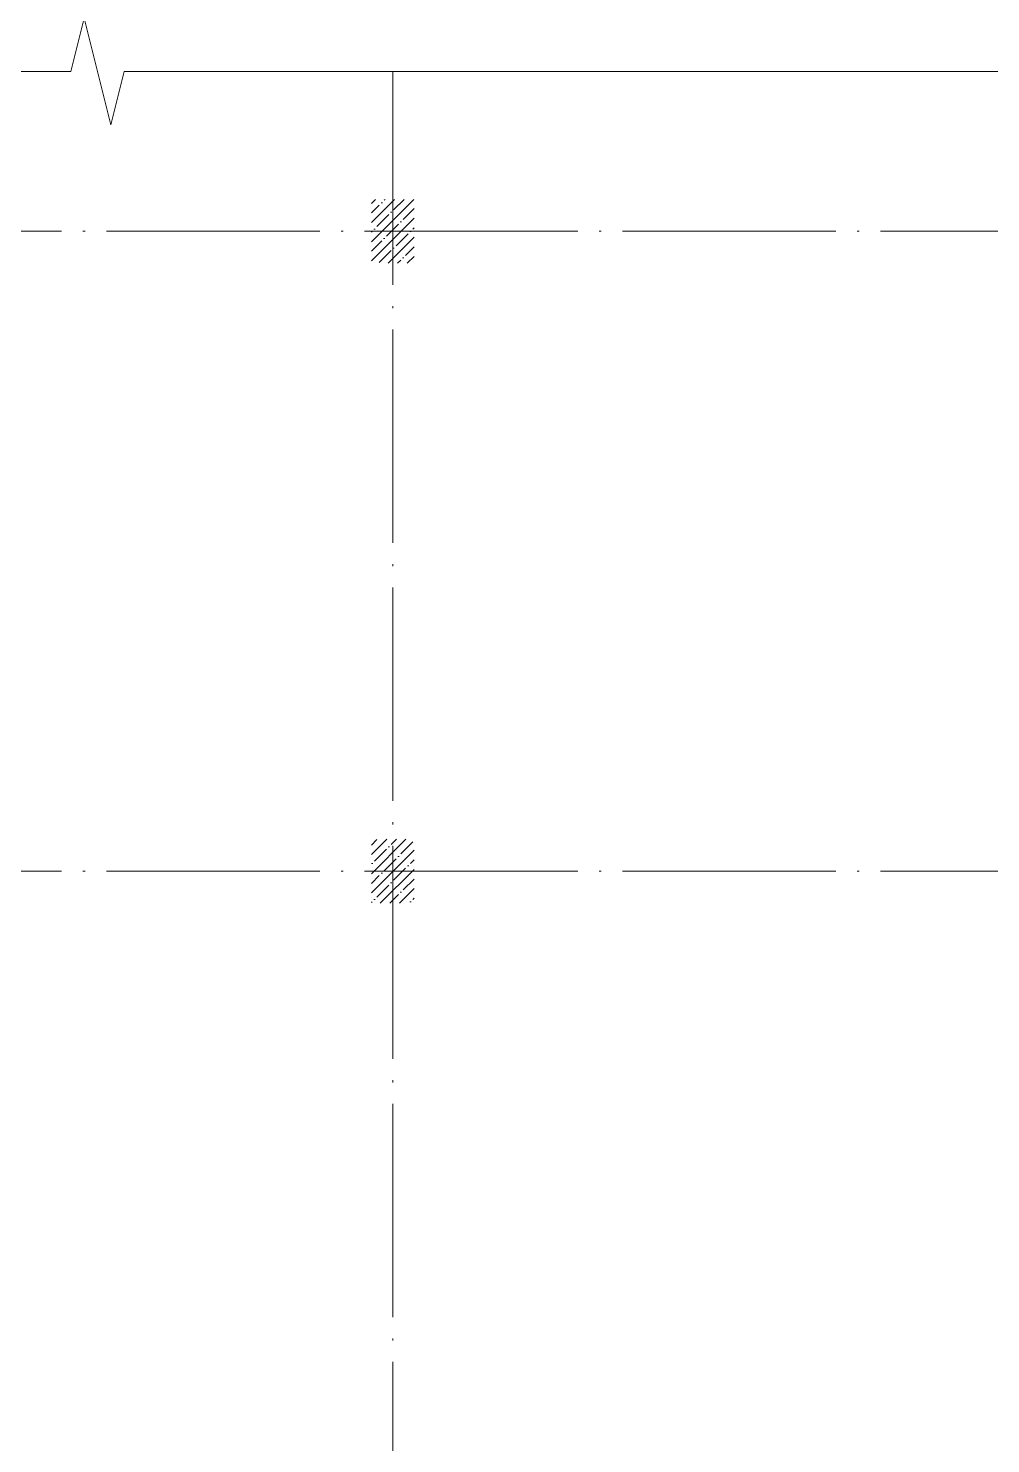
# Model space of a CAD drawing. Extents: x -965262 to 1142518, y -357520 to 71675.
# Drawn here: x 722405 to 731432, y -214431 to -201160 of the extents above; entities that cross this region are included whole.
import ezdxf

# ---------------------------------------------------------------- set-up
doc = ezdxf.new("R2010")
doc.units = 0
doc.header["$LTSCALE"] = 10
doc.linetypes.add('DOTE', pattern=[2.42, 2, -0.2, 0.02, -0.2])
doc.layers.get('0').update_dxf_attribs({"linetype": 'CONTINUOUS', "lineweight": 30})
doc.layers.add('DOTE', color=7, linetype='DOTE', lineweight=9)
pattern_1 = [(45, (710071.39, -270797.53), (-89.80256, 89.80256), []), (45, (710161.2, -270797.53), (-89.80256, 89.80256), [158.75, -31.75, 0, -31.75])]

msp = doc.modelspace()

# ---------------------------------------------------------------- hatches: boundary and pattern name
at = {"lineweight": 15}
h = msp.add_hatch(dxfattribs=at)
h.set_pattern_fill('ANSI35', color=256, scale=20, style=0)
h.set_pattern_definition(pattern_1)
h.paths.add_polyline_path([(726023.3, -202763.1), (725623.3, -202763.1), (725623.3, -203363.1), (726023.3, -203363.1)])
h = msp.add_hatch(dxfattribs=at)
h.set_pattern_fill('ANSI35', color=256, scale=20, style=0)
h.set_pattern_definition(pattern_1)
h.paths.add_polyline_path([(726023.3, -208763.1), (725623.3, -208763.1), (725623.3, -209363.1), (726023.3, -209363.1)])

# ---------------------------------------------------------------- linework, layer by layer
at = {"color": 5, "lineweight": 15, "ltscale": 10, "extrusion": (-1.22465e-16, -1, 0)}
for p, q in [((706451.8, -201563.5, 11610.3), (722805.4, -201563.5, 11610.3)), ((723305.4, -201563.5, 11610.3), (739658, -201563.5, 11610.3))]:
    msp.add_line(p, q, dxfattribs=at)
at = {"color": 5, "lineweight": 15, "ltscale": 10, "elevation": 11610.3}
for points in [[(722805.4, -201563.5), (722930.4, -201063.5)], [(722930.4, -201063.5), (723180.4, -202063.5)], [(723180.4, -202063.5), (723305.4, -201563.5)]]:
    msp.add_lwpolyline(points, dxfattribs=at)
at = {"layer": 'DOTE', "ltscale": 100, "extrusion": (0, -1, 0)}
msp.add_line((725823.3, -201563.5, 8350.5), (725823.3, -223548.3, 8350.5), dxfattribs=at)
at = {"layer": 'DOTE', "ltscale": 100}
for p, q in [((739658.3, -203063.1, 10706.1), (704468.1, -203063.1, 8346.5)), ((739658.3, -209063.1, 10706.1), (704468.1, -209063.1, 8346.5))]:
    msp.add_line(p, q, dxfattribs=at)

doc.saveas('drawing.dxf')
